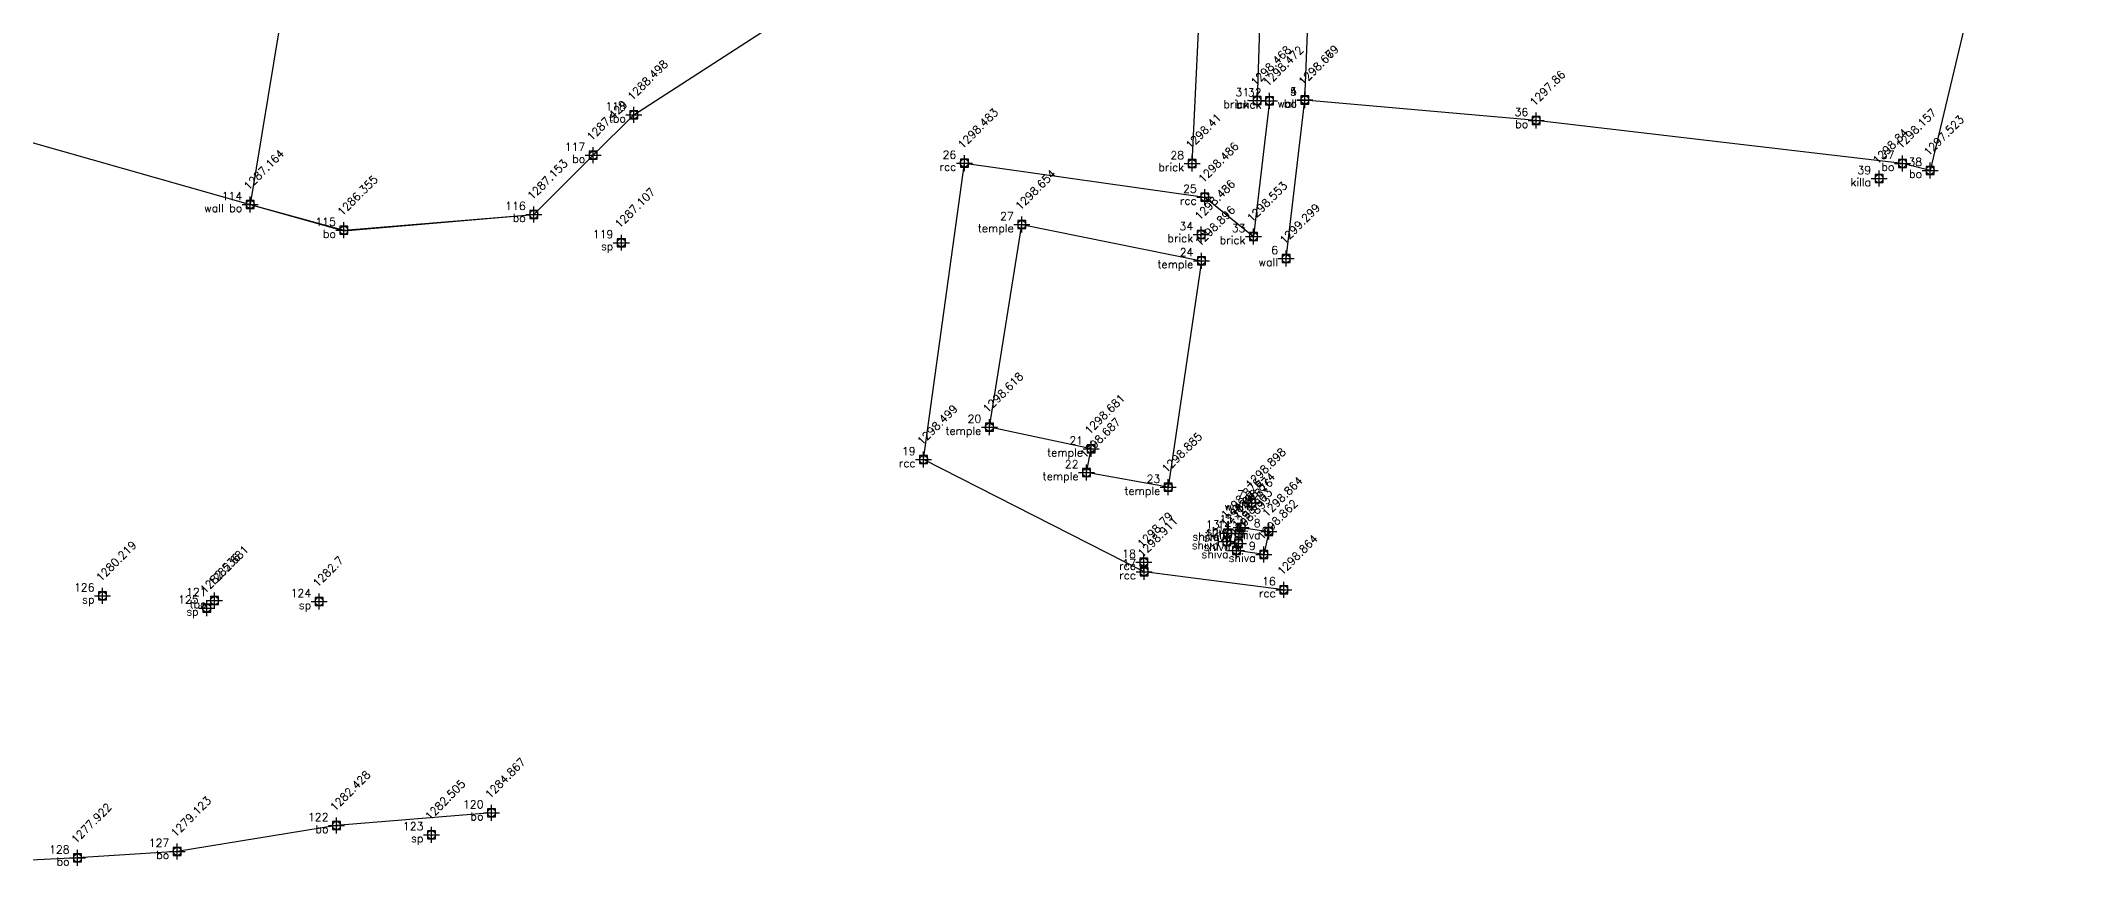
# Model space of a CAD drawing. Header units: metres. Extents: x 345912 to 349030, y 3061206 to 3061792.
# Drawn here: x 346370.3 to 346433.8, y 3061519.2 to 3061545.1 of the extents above; entities that cross this region are included whole.
import ezdxf
from ezdxf.enums import TextEntityAlignment as Align

# ---------------------------------------------------------------- set-up
doc = ezdxf.new("R2010")
doc.units = ezdxf.units.M
doc.header["$MEASUREMENT"] = 0
doc.header["$PDMODE"] = 98
doc.header["$PDSIZE"] = 0.25
for name, color, linetype in [('bo', 7, 'Continuous'), ('Boundary', 6, 'Continuous'), ('brick', 7, 'Continuous'), ('Features', 5, 'Continuous'), ('gate', 2, 'Continuous'), ('killa', 7, 'Continuous'), ('Points', 7, 'Continuous'), ('Points-ELV', 6, 'Continuous'), ('Points-NUM', 4, 'Continuous'), ('Points-TXT', 3, 'Continuous'), ('rcc', 7, 'Continuous'), ('shiva', 7, 'Continuous'), ('sp', 7, 'Continuous'), ('tbo', 7, 'Continuous'), ('temple', 7, 'Continuous'), ('wall', 42, 'Continuous'), ('wall bo', 7, 'Continuous')]:
    doc.layers.add(name, color=color, linetype=linetype)
doc.styles.add('romans', font='romans.shx')

# ---------------------------------------------------------------- blocks, each defined once
blk = doc.blocks.new('POINTS')
at = {"layer": 'Points'}
blk.add_line((0, 0), (0, 0), dxfattribs=at)
blk.add_point((0, 0), dxfattribs=at)
at = {"layer": 'Points-ELV', "style": 'romans'}
blk.add_attdef('ELEV', text='', height=1, rotation=45, dxfattribs=at).set_placement((0, 0), align=Align.BOTTOM_LEFT)
at = {"layer": 'Points-NUM', "style": 'romans'}
blk.add_attdef('PTNUM', text='', height=1, dxfattribs=at).set_placement((0, 0), align=Align.BOTTOM_RIGHT)
at = {"layer": 'Points-TXT', "style": 'romans'}
blk.add_attdef('DESC', text='', height=1, dxfattribs=at).set_placement((0, 0), align=Align.BOTTOM_RIGHT)
blk = doc.blocks.new('dh')
at = {"layer": 'Boundary'}
for points in [[(346598.692, 3061290.47), (346593.85, 3061290.071), (346588.876, 3061289.263), (346585.763, 3061289.057), (346580.322, 3061288.795)], [(346582.238, 3061312.012), (346591.155, 3061309.482), (346594.07465, 3061308.65361), (346600.012, 3061309.172), (346601.871, 3061311.018), (346603.141, 3061312.283), (346611.952, 3061317.989), (346616.524, 3061319.636), (346628.182, 3061331.963), (346646.724, 3061331.279), (346648.105, 3061329.491), (346645.641, 3061319.666), (346645.006, 3061316.321), (346643.63, 3061310.547), (346642.767, 3061310.766), (346631.327, 3061312.107), (346624.101, 3061312.745)]]:
    blk.add_lwpolyline(points, dxfattribs=at)
at = {"layer": 'Features'}
for points in [[(346612.191, 3061301.508), (346613.462, 3061310.772), (346620.972, 3061309.711), (346622.493, 3061308.48)], [(346623.44, 3061297.442), (346619.076, 3061298.004), (346612.191, 3061301.508)]]:
    blk.add_lwpolyline(points, dxfattribs=at)
for points in [[(346615.256, 3061308.852), (346620.866, 3061307.723), (346619.834, 3061300.641), (346617.28, 3061301.099), (346617.42, 3061301.84), (346614.243, 3061302.521)], [(346622.11, 3061299.386), (346622.969, 3061299.261), (346622.814, 3061298.546), (346621.967, 3061298.667), (346622.026, 3061298.89), (346621.66, 3061298.946), (346621.682, 3061299.212), (346622.043, 3061299.197)]]:
    blk.add_lwpolyline(points, close=True, dxfattribs=at)
at = {"layer": 'gate'}
blk.add_lwpolyline([(346620.576, 3061310.756), (346620.922, 3061317.952), (346622.768, 3061317.624), (346622.609, 3061312.725), (346622.995, 3061312.721), (346622.493, 3061308.48)], dxfattribs=at)
at = {"layer": 'wall'}
blk.add_lwpolyline([(346623.512, 3061307.792), (346624.101, 3061312.745), (346624.322, 3061318.304)], dxfattribs=at)
at = {"layer": 'bo', "linetype": 'Continuous'}
ref = blk.add_blockref('POINTS', (346624.101, 3061312.747, 1298.669), dxfattribs=at)
ref.add_attrib('PTNUM', '5', dxfattribs={"layer": 'Points-NUM', "height": 0.25, "style": 'romans'}).set_placement((346623.851, 3061312.8095, 1298.669), align=Align.BOTTOM_RIGHT)
ref.add_attrib('DESC', 'bo', dxfattribs={"layer": 'Points-TXT', "height": 0.25, "style": 'romans'}).set_placement((346623.851, 3061312.4345, 1298.669), align=Align.BOTTOM_RIGHT)
ref.add_attrib('ELEV', '1298.669', dxfattribs={"layer": 'Points-ELV', "height": 0.25, "rotation": 45, "style": 'romans'}).set_placement((346624.101, 3061313.122, 1298.669), align=Align.BOTTOM_LEFT)
ref = blk.add_blockref('POINTS', (346631.327, 3061312.107, 1297.86), dxfattribs=at)
ref.add_attrib('PTNUM', '36', dxfattribs={"layer": 'Points-NUM', "height": 0.25, "style": 'romans'}).set_placement((346631.077, 3061312.1695, 1297.86), align=Align.BOTTOM_RIGHT)
ref.add_attrib('DESC', 'bo', dxfattribs={"layer": 'Points-TXT', "height": 0.25, "style": 'romans'}).set_placement((346631.077, 3061311.7945, 1297.86), align=Align.BOTTOM_RIGHT)
ref.add_attrib('ELEV', '1297.86', dxfattribs={"layer": 'Points-ELV', "height": 0.25, "rotation": 45, "style": 'romans'}).set_placement((346631.327, 3061312.482, 1297.86), align=Align.BOTTOM_LEFT)
ref = blk.add_blockref('POINTS', (346601.871, 3061311.018, 1287.429), dxfattribs=at)
ref.add_attrib('PTNUM', '117', dxfattribs={"layer": 'Points-NUM', "height": 0.25, "style": 'romans'}).set_placement((346601.621, 3061311.0805, 1287.429), align=Align.BOTTOM_RIGHT)
ref.add_attrib('DESC', 'bo', dxfattribs={"layer": 'Points-TXT', "height": 0.25, "style": 'romans'}).set_placement((346601.621, 3061310.7055, 1287.429), align=Align.BOTTOM_RIGHT)
ref.add_attrib('ELEV', '1287.429', dxfattribs={"layer": 'Points-ELV', "height": 0.25, "rotation": 45, "style": 'romans'}).set_placement((346601.871, 3061311.393, 1287.429), align=Align.BOTTOM_LEFT)
ref = blk.add_blockref('POINTS', (346642.767, 3061310.766, 1298.157), dxfattribs=at)
ref.add_attrib('PTNUM', '37', dxfattribs={"layer": 'Points-NUM', "height": 0.25, "style": 'romans'}).set_placement((346642.517, 3061310.8285, 1298.157), align=Align.BOTTOM_RIGHT)
ref.add_attrib('DESC', 'bo', dxfattribs={"layer": 'Points-TXT', "height": 0.25, "style": 'romans'}).set_placement((346642.517, 3061310.4535, 1298.157), align=Align.BOTTOM_RIGHT)
ref.add_attrib('ELEV', '1298.157', dxfattribs={"layer": 'Points-ELV', "height": 0.25, "rotation": 45, "style": 'romans'}).set_placement((346642.767, 3061311.141, 1298.157), align=Align.BOTTOM_LEFT)
ref = blk.add_blockref('POINTS', (346643.63, 3061310.547, 1297.523), dxfattribs=at)
ref.add_attrib('PTNUM', '38', dxfattribs={"layer": 'Points-NUM', "height": 0.25, "style": 'romans'}).set_placement((346643.38, 3061310.6095, 1297.523), align=Align.BOTTOM_RIGHT)
ref.add_attrib('DESC', 'bo', dxfattribs={"layer": 'Points-TXT', "height": 0.25, "style": 'romans'}).set_placement((346643.38, 3061310.2345, 1297.523), align=Align.BOTTOM_RIGHT)
ref.add_attrib('ELEV', '1297.523', dxfattribs={"layer": 'Points-ELV', "height": 0.25, "rotation": 45, "style": 'romans'}).set_placement((346643.63, 3061310.922, 1297.523), align=Align.BOTTOM_LEFT)
ref = blk.add_blockref('POINTS', (346600.012, 3061309.172, 1287.153), dxfattribs=at)
ref.add_attrib('PTNUM', '116', dxfattribs={"layer": 'Points-NUM', "height": 0.25, "style": 'romans'}).set_placement((346599.762, 3061309.2345, 1287.153), align=Align.BOTTOM_RIGHT)
ref.add_attrib('DESC', 'bo', dxfattribs={"layer": 'Points-TXT', "height": 0.25, "style": 'romans'}).set_placement((346599.762, 3061308.8595, 1287.153), align=Align.BOTTOM_RIGHT)
ref.add_attrib('ELEV', '1287.153', dxfattribs={"layer": 'Points-ELV', "height": 0.25, "rotation": 45, "style": 'romans'}).set_placement((346600.012, 3061309.547, 1287.153), align=Align.BOTTOM_LEFT)
ref = blk.add_blockref('POINTS', (346594.081, 3061308.676, 1286.355), dxfattribs=at)
ref.add_attrib('PTNUM', '115', dxfattribs={"layer": 'Points-NUM', "height": 0.25, "style": 'romans'}).set_placement((346593.831, 3061308.7385, 1286.355), align=Align.BOTTOM_RIGHT)
ref.add_attrib('DESC', 'bo', dxfattribs={"layer": 'Points-TXT', "height": 0.25, "style": 'romans'}).set_placement((346593.831, 3061308.3635, 1286.355), align=Align.BOTTOM_RIGHT)
ref.add_attrib('ELEV', '1286.355', dxfattribs={"layer": 'Points-ELV', "height": 0.25, "rotation": 45, "style": 'romans'}).set_placement((346594.081, 3061309.051, 1286.355), align=Align.BOTTOM_LEFT)
ref = blk.add_blockref('POINTS', (346598.692, 3061290.47, 1284.867), dxfattribs=at)
ref.add_attrib('PTNUM', '120', dxfattribs={"layer": 'Points-NUM', "height": 0.25, "style": 'romans'}).set_placement((346598.442, 3061290.5325, 1284.867), align=Align.BOTTOM_RIGHT)
ref.add_attrib('DESC', 'bo', dxfattribs={"layer": 'Points-TXT', "height": 0.25, "style": 'romans'}).set_placement((346598.442, 3061290.1575, 1284.867), align=Align.BOTTOM_RIGHT)
ref.add_attrib('ELEV', '1284.867', dxfattribs={"layer": 'Points-ELV', "height": 0.25, "rotation": 45, "style": 'romans'}).set_placement((346598.692, 3061290.845, 1284.867), align=Align.BOTTOM_LEFT)
ref = blk.add_blockref('POINTS', (346593.85, 3061290.071, 1282.428), dxfattribs=at)
ref.add_attrib('PTNUM', '122', dxfattribs={"layer": 'Points-NUM', "height": 0.25, "style": 'romans'}).set_placement((346593.6, 3061290.1335, 1282.428), align=Align.BOTTOM_RIGHT)
ref.add_attrib('DESC', 'bo', dxfattribs={"layer": 'Points-TXT', "height": 0.25, "style": 'romans'}).set_placement((346593.6, 3061289.7585, 1282.428), align=Align.BOTTOM_RIGHT)
ref.add_attrib('ELEV', '1282.428', dxfattribs={"layer": 'Points-ELV', "height": 0.25, "rotation": 45, "style": 'romans'}).set_placement((346593.85, 3061290.446, 1282.428), align=Align.BOTTOM_LEFT)
ref = blk.add_blockref('POINTS', (346585.763, 3061289.057, 1277.922), dxfattribs=at)
ref.add_attrib('PTNUM', '128', dxfattribs={"layer": 'Points-NUM', "height": 0.25, "style": 'romans'}).set_placement((346585.513, 3061289.1195, 1277.922), align=Align.BOTTOM_RIGHT)
ref.add_attrib('DESC', 'bo', dxfattribs={"layer": 'Points-TXT', "height": 0.25, "style": 'romans'}).set_placement((346585.513, 3061288.7445, 1277.922), align=Align.BOTTOM_RIGHT)
ref.add_attrib('ELEV', '1277.922', dxfattribs={"layer": 'Points-ELV', "height": 0.25, "rotation": 45, "style": 'romans'}).set_placement((346585.763, 3061289.432, 1277.922), align=Align.BOTTOM_LEFT)
ref = blk.add_blockref('POINTS', (346588.876, 3061289.263, 1279.123), dxfattribs=at)
ref.add_attrib('PTNUM', '127', dxfattribs={"layer": 'Points-NUM', "height": 0.25, "style": 'romans'}).set_placement((346588.626, 3061289.3255, 1279.123), align=Align.BOTTOM_RIGHT)
ref.add_attrib('DESC', 'bo', dxfattribs={"layer": 'Points-TXT', "height": 0.25, "style": 'romans'}).set_placement((346588.626, 3061288.9505, 1279.123), align=Align.BOTTOM_RIGHT)
ref.add_attrib('ELEV', '1279.123', dxfattribs={"layer": 'Points-ELV', "height": 0.25, "rotation": 45, "style": 'romans'}).set_placement((346588.876, 3061289.638, 1279.123), align=Align.BOTTOM_LEFT)
at = {"layer": 'brick', "linetype": 'Continuous'}
ref = blk.add_blockref('POINTS', (346622.609, 3061312.725, 1298.468), dxfattribs=at)
ref.add_attrib('PTNUM', '31', dxfattribs={"layer": 'Points-NUM', "height": 0.25, "style": 'romans'}).set_placement((346622.359, 3061312.7875, 1298.468), align=Align.BOTTOM_RIGHT)
ref.add_attrib('DESC', 'brick', dxfattribs={"layer": 'Points-TXT', "height": 0.25, "style": 'romans'}).set_placement((346622.359, 3061312.4125, 1298.468), align=Align.BOTTOM_RIGHT)
ref.add_attrib('ELEV', '1298.468', dxfattribs={"layer": 'Points-ELV', "height": 0.25, "rotation": 45, "style": 'romans'}).set_placement((346622.609, 3061313.1, 1298.468), align=Align.BOTTOM_LEFT)
ref = blk.add_blockref('POINTS', (346622.995, 3061312.721, 1298.472), dxfattribs=at)
ref.add_attrib('PTNUM', '32', dxfattribs={"layer": 'Points-NUM', "height": 0.25, "style": 'romans'}).set_placement((346622.745, 3061312.7835, 1298.472), align=Align.BOTTOM_RIGHT)
ref.add_attrib('DESC', 'brick', dxfattribs={"layer": 'Points-TXT', "height": 0.25, "style": 'romans'}).set_placement((346622.745, 3061312.4085, 1298.472), align=Align.BOTTOM_RIGHT)
ref.add_attrib('ELEV', '1298.472', dxfattribs={"layer": 'Points-ELV', "height": 0.25, "rotation": 45, "style": 'romans'}).set_placement((346622.995, 3061313.096, 1298.472), align=Align.BOTTOM_LEFT)
ref = blk.add_blockref('POINTS', (346620.576, 3061310.756, 1298.41), dxfattribs=at)
ref.add_attrib('PTNUM', '28', dxfattribs={"layer": 'Points-NUM', "height": 0.25, "style": 'romans'}).set_placement((346620.326, 3061310.8185, 1298.41), align=Align.BOTTOM_RIGHT)
ref.add_attrib('DESC', 'brick', dxfattribs={"layer": 'Points-TXT', "height": 0.25, "style": 'romans'}).set_placement((346620.326, 3061310.4435, 1298.41), align=Align.BOTTOM_RIGHT)
ref.add_attrib('ELEV', '1298.41', dxfattribs={"layer": 'Points-ELV', "height": 0.25, "rotation": 45, "style": 'romans'}).set_placement((346620.576, 3061311.131, 1298.41), align=Align.BOTTOM_LEFT)
ref = blk.add_blockref('POINTS', (346620.86, 3061308.538, 1298.486), dxfattribs=at)
ref.add_attrib('PTNUM', '34', dxfattribs={"layer": 'Points-NUM', "height": 0.25, "style": 'romans'}).set_placement((346620.61, 3061308.6005, 1298.486), align=Align.BOTTOM_RIGHT)
ref.add_attrib('DESC', 'brick', dxfattribs={"layer": 'Points-TXT', "height": 0.25, "style": 'romans'}).set_placement((346620.61, 3061308.2255, 1298.486), align=Align.BOTTOM_RIGHT)
ref.add_attrib('ELEV', '1298.486', dxfattribs={"layer": 'Points-ELV', "height": 0.25, "rotation": 45, "style": 'romans'}).set_placement((346620.86, 3061308.913, 1298.486), align=Align.BOTTOM_LEFT)
ref = blk.add_blockref('POINTS', (346622.493, 3061308.48, 1298.553), dxfattribs=at)
ref.add_attrib('PTNUM', '33', dxfattribs={"layer": 'Points-NUM', "height": 0.25, "style": 'romans'}).set_placement((346622.243, 3061308.5425, 1298.553), align=Align.BOTTOM_RIGHT)
ref.add_attrib('DESC', 'brick', dxfattribs={"layer": 'Points-TXT', "height": 0.25, "style": 'romans'}).set_placement((346622.243, 3061308.1675, 1298.553), align=Align.BOTTOM_RIGHT)
ref.add_attrib('ELEV', '1298.553', dxfattribs={"layer": 'Points-ELV', "height": 0.25, "rotation": 45, "style": 'romans'}).set_placement((346622.493, 3061308.855, 1298.553), align=Align.BOTTOM_LEFT)
at = {"layer": 'killa', "linetype": 'Continuous'}
ref = blk.add_blockref('POINTS', (346642.038, 3061310.291, 1298.84), dxfattribs=at)
ref.add_attrib('PTNUM', '39', dxfattribs={"layer": 'Points-NUM', "height": 0.25, "style": 'romans'}).set_placement((346641.788, 3061310.3535, 1298.84), align=Align.BOTTOM_RIGHT)
ref.add_attrib('DESC', 'killa', dxfattribs={"layer": 'Points-TXT', "height": 0.25, "style": 'romans'}).set_placement((346641.788, 3061309.9785, 1298.84), align=Align.BOTTOM_RIGHT)
ref.add_attrib('ELEV', '1298.84', dxfattribs={"layer": 'Points-ELV', "height": 0.25, "rotation": 45, "style": 'romans'}).set_placement((346642.038, 3061310.666, 1298.84), align=Align.BOTTOM_LEFT)
at = {"layer": 'rcc', "linetype": 'Continuous'}
ref = blk.add_blockref('POINTS', (346613.462, 3061310.772, 1298.483), dxfattribs=at)
ref.add_attrib('PTNUM', '26', dxfattribs={"layer": 'Points-NUM', "height": 0.25, "style": 'romans'}).set_placement((346613.212, 3061310.8345, 1298.483), align=Align.BOTTOM_RIGHT)
ref.add_attrib('DESC', 'rcc', dxfattribs={"layer": 'Points-TXT', "height": 0.25, "style": 'romans'}).set_placement((346613.212, 3061310.4595, 1298.483), align=Align.BOTTOM_RIGHT)
ref.add_attrib('ELEV', '1298.483', dxfattribs={"layer": 'Points-ELV', "height": 0.25, "rotation": 45, "style": 'romans'}).set_placement((346613.462, 3061311.147, 1298.483), align=Align.BOTTOM_LEFT)
ref = blk.add_blockref('POINTS', (346620.972, 3061309.711, 1298.486), dxfattribs=at)
ref.add_attrib('PTNUM', '25', dxfattribs={"layer": 'Points-NUM', "height": 0.25, "style": 'romans'}).set_placement((346620.722, 3061309.7735, 1298.486), align=Align.BOTTOM_RIGHT)
ref.add_attrib('DESC', 'rcc', dxfattribs={"layer": 'Points-TXT', "height": 0.25, "style": 'romans'}).set_placement((346620.722, 3061309.3985, 1298.486), align=Align.BOTTOM_RIGHT)
ref.add_attrib('ELEV', '1298.486', dxfattribs={"layer": 'Points-ELV', "height": 0.25, "rotation": 45, "style": 'romans'}).set_placement((346620.972, 3061310.086, 1298.486), align=Align.BOTTOM_LEFT)
ref = blk.add_blockref('POINTS', (346612.191, 3061301.508, 1298.499), dxfattribs=at)
ref.add_attrib('PTNUM', '19', dxfattribs={"layer": 'Points-NUM', "height": 0.25, "style": 'romans'}).set_placement((346611.941, 3061301.5705, 1298.499), align=Align.BOTTOM_RIGHT)
ref.add_attrib('DESC', 'rcc', dxfattribs={"layer": 'Points-TXT', "height": 0.25, "style": 'romans'}).set_placement((346611.941, 3061301.1955, 1298.499), align=Align.BOTTOM_RIGHT)
ref.add_attrib('ELEV', '1298.499', dxfattribs={"layer": 'Points-ELV', "height": 0.25, "rotation": 45, "style": 'romans'}).set_placement((346612.191, 3061301.883, 1298.499), align=Align.BOTTOM_LEFT)
ref = blk.add_blockref('POINTS', (346619.071, 3061298.302, 1298.79), dxfattribs=at)
ref.add_attrib('PTNUM', '18', dxfattribs={"layer": 'Points-NUM', "height": 0.25, "style": 'romans'}).set_placement((346618.821, 3061298.3645, 1298.79), align=Align.BOTTOM_RIGHT)
ref.add_attrib('DESC', 'rcc', dxfattribs={"layer": 'Points-TXT', "height": 0.25, "style": 'romans'}).set_placement((346618.821, 3061297.9895, 1298.79), align=Align.BOTTOM_RIGHT)
ref.add_attrib('ELEV', '1298.79', dxfattribs={"layer": 'Points-ELV', "height": 0.25, "rotation": 45, "style": 'romans'}).set_placement((346619.071, 3061298.677, 1298.79), align=Align.BOTTOM_LEFT)
ref = blk.add_blockref('POINTS', (346619.076, 3061298.004, 1298.911), dxfattribs=at)
ref.add_attrib('PTNUM', '17', dxfattribs={"layer": 'Points-NUM', "height": 0.25, "style": 'romans'}).set_placement((346618.826, 3061298.0665, 1298.911), align=Align.BOTTOM_RIGHT)
ref.add_attrib('DESC', 'rcc', dxfattribs={"layer": 'Points-TXT', "height": 0.25, "style": 'romans'}).set_placement((346618.826, 3061297.6915, 1298.911), align=Align.BOTTOM_RIGHT)
ref.add_attrib('ELEV', '1298.911', dxfattribs={"layer": 'Points-ELV', "height": 0.25, "rotation": 45, "style": 'romans'}).set_placement((346619.076, 3061298.379, 1298.911), align=Align.BOTTOM_LEFT)
ref = blk.add_blockref('POINTS', (346623.44, 3061297.442, 1298.864), dxfattribs=at)
ref.add_attrib('PTNUM', '16', dxfattribs={"layer": 'Points-NUM', "height": 0.25, "style": 'romans'}).set_placement((346623.19, 3061297.5045, 1298.864), align=Align.BOTTOM_RIGHT)
ref.add_attrib('DESC', 'rcc', dxfattribs={"layer": 'Points-TXT', "height": 0.25, "style": 'romans'}).set_placement((346623.19, 3061297.1295, 1298.864), align=Align.BOTTOM_RIGHT)
ref.add_attrib('ELEV', '1298.864', dxfattribs={"layer": 'Points-ELV', "height": 0.25, "rotation": 45, "style": 'romans'}).set_placement((346623.44, 3061297.817, 1298.864), align=Align.BOTTOM_LEFT)
at = {"layer": 'shiva', "linetype": 'Continuous'}
ref = blk.add_blockref('POINTS', (346621.682, 3061299.212, 1298.876), dxfattribs=at)
ref.add_attrib('PTNUM', '13', dxfattribs={"layer": 'Points-NUM', "height": 0.25, "style": 'romans'}).set_placement((346621.432, 3061299.2745, 1298.876), align=Align.BOTTOM_RIGHT)
ref.add_attrib('DESC', 'shiva', dxfattribs={"layer": 'Points-TXT', "height": 0.25, "style": 'romans'}).set_placement((346621.432, 3061298.8995, 1298.876), align=Align.BOTTOM_RIGHT)
ref.add_attrib('ELEV', '1298.876', dxfattribs={"layer": 'Points-ELV', "height": 0.25, "rotation": 45, "style": 'romans'}).set_placement((346621.682, 3061299.587, 1298.876), align=Align.BOTTOM_LEFT)
ref = blk.add_blockref('POINTS', (346622.043, 3061299.197, 1298.876), dxfattribs=at)
ref.add_attrib('PTNUM', '14', dxfattribs={"layer": 'Points-NUM', "height": 0.25, "style": 'romans'}).set_placement((346621.793, 3061299.2595, 1298.876), align=Align.BOTTOM_RIGHT)
ref.add_attrib('DESC', 'shiva', dxfattribs={"layer": 'Points-TXT', "height": 0.25, "style": 'romans'}).set_placement((346621.793, 3061298.8845, 1298.876), align=Align.BOTTOM_RIGHT)
ref.add_attrib('ELEV', '1298.876', dxfattribs={"layer": 'Points-ELV', "height": 0.25, "rotation": 45, "style": 'romans'}).set_placement((346622.043, 3061299.572, 1298.876), align=Align.BOTTOM_LEFT)
ref = blk.add_blockref('POINTS', (346622.11, 3061299.386, 1298.874), dxfattribs=at)
ref.add_attrib('PTNUM', '15', dxfattribs={"layer": 'Points-NUM', "height": 0.25, "style": 'romans'}).set_placement((346621.86, 3061299.4485, 1298.874), align=Align.BOTTOM_RIGHT)
ref.add_attrib('DESC', 'shiva', dxfattribs={"layer": 'Points-TXT', "height": 0.25, "style": 'romans'}).set_placement((346621.86, 3061299.0735, 1298.874), align=Align.BOTTOM_RIGHT)
ref.add_attrib('ELEV', '1298.874', dxfattribs={"layer": 'Points-ELV', "height": 0.25, "rotation": 45, "style": 'romans'}).set_placement((346622.11, 3061299.761, 1298.874), align=Align.BOTTOM_LEFT)
ref = blk.add_blockref('POINTS', (346622.969, 3061299.261, 1298.864), dxfattribs=at)
ref.add_attrib('PTNUM', '8', dxfattribs={"layer": 'Points-NUM', "height": 0.25, "style": 'romans'}).set_placement((346622.719, 3061299.3235, 1298.864), align=Align.BOTTOM_RIGHT)
ref.add_attrib('DESC', 'shiva', dxfattribs={"layer": 'Points-TXT', "height": 0.25, "style": 'romans'}).set_placement((346622.719, 3061298.9485, 1298.864), align=Align.BOTTOM_RIGHT)
ref.add_attrib('ELEV', '1298.864', dxfattribs={"layer": 'Points-ELV', "height": 0.25, "rotation": 45, "style": 'romans'}).set_placement((346622.969, 3061299.636, 1298.864), align=Align.BOTTOM_LEFT)
ref = blk.add_blockref('POINTS', (346621.66, 3061298.946, 1298.89), dxfattribs=at)
ref.add_attrib('PTNUM', '12', dxfattribs={"layer": 'Points-NUM', "height": 0.25, "style": 'romans'}).set_placement((346621.41, 3061299.0085, 1298.89), align=Align.BOTTOM_RIGHT)
ref.add_attrib('DESC', 'shiva', dxfattribs={"layer": 'Points-TXT', "height": 0.25, "style": 'romans'}).set_placement((346621.41, 3061298.6335, 1298.89), align=Align.BOTTOM_RIGHT)
ref.add_attrib('ELEV', '1298.89', dxfattribs={"layer": 'Points-ELV', "height": 0.25, "rotation": 45, "style": 'romans'}).set_placement((346621.66, 3061299.321, 1298.89), align=Align.BOTTOM_LEFT)
ref = blk.add_blockref('POINTS', (346621.967, 3061298.667, 1298.893), dxfattribs=at)
ref.add_attrib('PTNUM', '10', dxfattribs={"layer": 'Points-NUM', "height": 0.25, "style": 'romans'}).set_placement((346621.717, 3061298.7295, 1298.893), align=Align.BOTTOM_RIGHT)
ref.add_attrib('DESC', 'shiva', dxfattribs={"layer": 'Points-TXT', "height": 0.25, "style": 'romans'}).set_placement((346621.717, 3061298.3545, 1298.893), align=Align.BOTTOM_RIGHT)
ref.add_attrib('ELEV', '1298.893', dxfattribs={"layer": 'Points-ELV', "height": 0.25, "rotation": 45, "style": 'romans'}).set_placement((346621.967, 3061299.042, 1298.893), align=Align.BOTTOM_LEFT)
ref = blk.add_blockref('POINTS', (346622.026, 3061298.89, 1298.903), dxfattribs=at)
ref.add_attrib('PTNUM', '11', dxfattribs={"layer": 'Points-NUM', "height": 0.25, "style": 'romans'}).set_placement((346621.776, 3061298.9525, 1298.903), align=Align.BOTTOM_RIGHT)
ref.add_attrib('DESC', 'shiva', dxfattribs={"layer": 'Points-TXT', "height": 0.25, "style": 'romans'}).set_placement((346621.776, 3061298.5775, 1298.903), align=Align.BOTTOM_RIGHT)
ref.add_attrib('ELEV', '1298.903', dxfattribs={"layer": 'Points-ELV', "height": 0.25, "rotation": 45, "style": 'romans'}).set_placement((346622.026, 3061299.265, 1298.903), align=Align.BOTTOM_LEFT)
ref = blk.add_blockref('POINTS', (346622.814, 3061298.546, 1298.862), dxfattribs=at)
ref.add_attrib('PTNUM', '9', dxfattribs={"layer": 'Points-NUM', "height": 0.25, "style": 'romans'}).set_placement((346622.564, 3061298.6085, 1298.862), align=Align.BOTTOM_RIGHT)
ref.add_attrib('DESC', 'shiva', dxfattribs={"layer": 'Points-TXT', "height": 0.25, "style": 'romans'}).set_placement((346622.564, 3061298.2335, 1298.862), align=Align.BOTTOM_RIGHT)
ref.add_attrib('ELEV', '1298.862', dxfattribs={"layer": 'Points-ELV', "height": 0.25, "rotation": 45, "style": 'romans'}).set_placement((346622.814, 3061298.921, 1298.862), align=Align.BOTTOM_LEFT)
at = {"layer": 'sp', "linetype": 'Continuous'}
ref = blk.add_blockref('POINTS', (346602.747, 3061308.287, 1287.107), dxfattribs=at)
ref.add_attrib('PTNUM', '119', dxfattribs={"layer": 'Points-NUM', "height": 0.25, "style": 'romans'}).set_placement((346602.497, 3061308.3495, 1287.107), align=Align.BOTTOM_RIGHT)
ref.add_attrib('DESC', 'sp', dxfattribs={"layer": 'Points-TXT', "height": 0.25, "style": 'romans'}).set_placement((346602.497, 3061307.9745, 1287.107), align=Align.BOTTOM_RIGHT)
ref.add_attrib('ELEV', '1287.107', dxfattribs={"layer": 'Points-ELV', "height": 0.25, "rotation": 45, "style": 'romans'}).set_placement((346602.747, 3061308.662, 1287.107), align=Align.BOTTOM_LEFT)
ref = blk.add_blockref('POINTS', (346586.541, 3061297.249, 1280.219), dxfattribs=at)
ref.add_attrib('PTNUM', '126', dxfattribs={"layer": 'Points-NUM', "height": 0.25, "style": 'romans'}).set_placement((346586.291, 3061297.3115, 1280.219), align=Align.BOTTOM_RIGHT)
ref.add_attrib('DESC', 'sp', dxfattribs={"layer": 'Points-TXT', "height": 0.25, "style": 'romans'}).set_placement((346586.291, 3061296.9365, 1280.219), align=Align.BOTTOM_RIGHT)
ref.add_attrib('ELEV', '1280.219', dxfattribs={"layer": 'Points-ELV', "height": 0.25, "rotation": 45, "style": 'romans'}).set_placement((346586.541, 3061297.624, 1280.219), align=Align.BOTTOM_LEFT)
ref = blk.add_blockref('POINTS', (346589.794, 3061296.869, 1282.536), dxfattribs=at)
ref.add_attrib('PTNUM', '125', dxfattribs={"layer": 'Points-NUM', "height": 0.25, "style": 'romans'}).set_placement((346589.544, 3061296.9315, 1282.536), align=Align.BOTTOM_RIGHT)
ref.add_attrib('DESC', 'sp', dxfattribs={"layer": 'Points-TXT', "height": 0.25, "style": 'romans'}).set_placement((346589.544, 3061296.5565, 1282.536), align=Align.BOTTOM_RIGHT)
ref.add_attrib('ELEV', '1282.536', dxfattribs={"layer": 'Points-ELV', "height": 0.25, "rotation": 45, "style": 'romans'}).set_placement((346589.794, 3061297.244, 1282.536), align=Align.BOTTOM_LEFT)
ref = blk.add_blockref('POINTS', (346593.309, 3061297.072, 1282.7), dxfattribs=at)
ref.add_attrib('PTNUM', '124', dxfattribs={"layer": 'Points-NUM', "height": 0.25, "style": 'romans'}).set_placement((346593.059, 3061297.1345, 1282.7), align=Align.BOTTOM_RIGHT)
ref.add_attrib('DESC', 'sp', dxfattribs={"layer": 'Points-TXT', "height": 0.25, "style": 'romans'}).set_placement((346593.059, 3061296.7595, 1282.7), align=Align.BOTTOM_RIGHT)
ref.add_attrib('ELEV', '1282.7', dxfattribs={"layer": 'Points-ELV', "height": 0.25, "rotation": 45, "style": 'romans'}).set_placement((346593.309, 3061297.447, 1282.7), align=Align.BOTTOM_LEFT)
ref = blk.add_blockref('POINTS', (346596.816, 3061289.785, 1282.505), dxfattribs=at)
ref.add_attrib('PTNUM', '123', dxfattribs={"layer": 'Points-NUM', "height": 0.25, "style": 'romans'}).set_placement((346596.566, 3061289.8475, 1282.505), align=Align.BOTTOM_RIGHT)
ref.add_attrib('DESC', 'sp', dxfattribs={"layer": 'Points-TXT', "height": 0.25, "style": 'romans'}).set_placement((346596.566, 3061289.4725, 1282.505), align=Align.BOTTOM_RIGHT)
ref.add_attrib('ELEV', '1282.505', dxfattribs={"layer": 'Points-ELV', "height": 0.25, "rotation": 45, "style": 'romans'}).set_placement((346596.816, 3061290.16, 1282.505), align=Align.BOTTOM_LEFT)
at = {"layer": 'tbo', "linetype": 'Continuous'}
ref = blk.add_blockref('POINTS', (346603.141, 3061312.283, 1288.498), dxfattribs=at)
ref.add_attrib('PTNUM', '118', dxfattribs={"layer": 'Points-NUM', "height": 0.25, "style": 'romans'}).set_placement((346602.891, 3061312.3455, 1288.498), align=Align.BOTTOM_RIGHT)
ref.add_attrib('DESC', 'tbo', dxfattribs={"layer": 'Points-TXT', "height": 0.25, "style": 'romans'}).set_placement((346602.891, 3061311.9705, 1288.498), align=Align.BOTTOM_RIGHT)
ref.add_attrib('ELEV', '1288.498', dxfattribs={"layer": 'Points-ELV', "height": 0.25, "rotation": 45, "style": 'romans'}).set_placement((346603.141, 3061312.658, 1288.498), align=Align.BOTTOM_LEFT)
ref = blk.add_blockref('POINTS', (346590.042, 3061297.103, 1282.681), dxfattribs=at)
ref.add_attrib('PTNUM', '121', dxfattribs={"layer": 'Points-NUM', "height": 0.25, "style": 'romans'}).set_placement((346589.792, 3061297.1655, 1282.681), align=Align.BOTTOM_RIGHT)
ref.add_attrib('DESC', 'tbo', dxfattribs={"layer": 'Points-TXT', "height": 0.25, "style": 'romans'}).set_placement((346589.792, 3061296.7905, 1282.681), align=Align.BOTTOM_RIGHT)
ref.add_attrib('ELEV', '1282.681', dxfattribs={"layer": 'Points-ELV', "height": 0.25, "rotation": 45, "style": 'romans'}).set_placement((346590.042, 3061297.478, 1282.681), align=Align.BOTTOM_LEFT)
at = {"layer": 'temple', "linetype": 'Continuous'}
ref = blk.add_blockref('POINTS', (346615.256, 3061308.852, 1298.654), dxfattribs=at)
ref.add_attrib('PTNUM', '27', dxfattribs={"layer": 'Points-NUM', "height": 0.25, "style": 'romans'}).set_placement((346615.006, 3061308.9145, 1298.654), align=Align.BOTTOM_RIGHT)
ref.add_attrib('DESC', 'temple', dxfattribs={"layer": 'Points-TXT', "height": 0.25, "style": 'romans'}).set_placement((346615.006, 3061308.5395, 1298.654), align=Align.BOTTOM_RIGHT)
ref.add_attrib('ELEV', '1298.654', dxfattribs={"layer": 'Points-ELV', "height": 0.25, "rotation": 45, "style": 'romans'}).set_placement((346615.256, 3061309.227, 1298.654), align=Align.BOTTOM_LEFT)
ref = blk.add_blockref('POINTS', (346620.866, 3061307.723, 1298.896), dxfattribs=at)
ref.add_attrib('PTNUM', '24', dxfattribs={"layer": 'Points-NUM', "height": 0.25, "style": 'romans'}).set_placement((346620.616, 3061307.7855, 1298.896), align=Align.BOTTOM_RIGHT)
ref.add_attrib('DESC', 'temple', dxfattribs={"layer": 'Points-TXT', "height": 0.25, "style": 'romans'}).set_placement((346620.616, 3061307.4105, 1298.896), align=Align.BOTTOM_RIGHT)
ref.add_attrib('ELEV', '1298.896', dxfattribs={"layer": 'Points-ELV', "height": 0.25, "rotation": 45, "style": 'romans'}).set_placement((346620.866, 3061308.098, 1298.896), align=Align.BOTTOM_LEFT)
ref = blk.add_blockref('POINTS', (346614.243, 3061302.521, 1298.618), dxfattribs=at)
ref.add_attrib('PTNUM', '20', dxfattribs={"layer": 'Points-NUM', "height": 0.25, "style": 'romans'}).set_placement((346613.993, 3061302.5835, 1298.618), align=Align.BOTTOM_RIGHT)
ref.add_attrib('DESC', 'temple', dxfattribs={"layer": 'Points-TXT', "height": 0.25, "style": 'romans'}).set_placement((346613.993, 3061302.2085, 1298.618), align=Align.BOTTOM_RIGHT)
ref.add_attrib('ELEV', '1298.618', dxfattribs={"layer": 'Points-ELV', "height": 0.25, "rotation": 45, "style": 'romans'}).set_placement((346614.243, 3061302.896, 1298.618), align=Align.BOTTOM_LEFT)
ref = blk.add_blockref('POINTS', (346617.42, 3061301.84, 1298.681), dxfattribs=at)
ref.add_attrib('PTNUM', '21', dxfattribs={"layer": 'Points-NUM', "height": 0.25, "style": 'romans'}).set_placement((346617.17, 3061301.9025, 1298.681), align=Align.BOTTOM_RIGHT)
ref.add_attrib('DESC', 'temple', dxfattribs={"layer": 'Points-TXT', "height": 0.25, "style": 'romans'}).set_placement((346617.17, 3061301.5275, 1298.681), align=Align.BOTTOM_RIGHT)
ref.add_attrib('ELEV', '1298.681', dxfattribs={"layer": 'Points-ELV', "height": 0.25, "rotation": 45, "style": 'romans'}).set_placement((346617.42, 3061302.215, 1298.681), align=Align.BOTTOM_LEFT)
ref = blk.add_blockref('POINTS', (346617.28, 3061301.099, 1298.687), dxfattribs=at)
ref.add_attrib('PTNUM', '22', dxfattribs={"layer": 'Points-NUM', "height": 0.25, "style": 'romans'}).set_placement((346617.03, 3061301.1615, 1298.687), align=Align.BOTTOM_RIGHT)
ref.add_attrib('DESC', 'temple', dxfattribs={"layer": 'Points-TXT', "height": 0.25, "style": 'romans'}).set_placement((346617.03, 3061300.7865, 1298.687), align=Align.BOTTOM_RIGHT)
ref.add_attrib('ELEV', '1298.687', dxfattribs={"layer": 'Points-ELV', "height": 0.25, "rotation": 45, "style": 'romans'}).set_placement((346617.28, 3061301.474, 1298.687), align=Align.BOTTOM_LEFT)
ref = blk.add_blockref('POINTS', (346619.834, 3061300.641, 1298.885), dxfattribs=at)
ref.add_attrib('PTNUM', '23', dxfattribs={"layer": 'Points-NUM', "height": 0.25, "style": 'romans'}).set_placement((346619.584, 3061300.7035, 1298.885), align=Align.BOTTOM_RIGHT)
ref.add_attrib('DESC', 'temple', dxfattribs={"layer": 'Points-TXT', "height": 0.25, "style": 'romans'}).set_placement((346619.584, 3061300.3285, 1298.885), align=Align.BOTTOM_RIGHT)
ref.add_attrib('ELEV', '1298.885', dxfattribs={"layer": 'Points-ELV', "height": 0.25, "rotation": 45, "style": 'romans'}).set_placement((346619.834, 3061301.016, 1298.885), align=Align.BOTTOM_LEFT)
at = {"layer": 'wall', "linetype": 'Continuous'}
ref = blk.add_blockref('POINTS', (346624.101, 3061312.745, 1298.67), dxfattribs=at)
ref.add_attrib('PTNUM', '4', dxfattribs={"layer": 'Points-NUM', "height": 0.25, "style": 'romans'}).set_placement((346623.851, 3061312.8075, 1298.67), align=Align.BOTTOM_RIGHT)
ref.add_attrib('DESC', 'wall', dxfattribs={"layer": 'Points-TXT', "height": 0.25, "style": 'romans'}).set_placement((346623.851, 3061312.4325, 1298.67), align=Align.BOTTOM_RIGHT)
ref.add_attrib('ELEV', '1298.67', dxfattribs={"layer": 'Points-ELV', "height": 0.25, "rotation": 45, "style": 'romans'}).set_placement((346624.101, 3061313.12, 1298.67), align=Align.BOTTOM_LEFT)
ref = blk.add_blockref('POINTS', (346623.512, 3061307.792, 1299.299), dxfattribs=at)
ref.add_attrib('PTNUM', '6', dxfattribs={"layer": 'Points-NUM', "height": 0.25, "style": 'romans'}).set_placement((346623.262, 3061307.8545, 1299.299), align=Align.BOTTOM_RIGHT)
ref.add_attrib('DESC', 'wall', dxfattribs={"layer": 'Points-TXT', "height": 0.25, "style": 'romans'}).set_placement((346623.262, 3061307.4795, 1299.299), align=Align.BOTTOM_RIGHT)
ref.add_attrib('ELEV', '1299.299', dxfattribs={"layer": 'Points-ELV', "height": 0.25, "rotation": 45, "style": 'romans'}).set_placement((346623.512, 3061308.167, 1299.299), align=Align.BOTTOM_LEFT)
ref = blk.add_blockref('POINTS', (346622.447, 3061300.159, 1298.898), dxfattribs=at)
ref.add_attrib('PTNUM', '7', dxfattribs={"layer": 'Points-NUM', "height": 0.25, "style": 'romans'}).set_placement((346622.197, 3061300.2215, 1298.898), align=Align.BOTTOM_RIGHT)
ref.add_attrib('DESC', 'wall', dxfattribs={"layer": 'Points-TXT', "height": 0.25, "style": 'romans'}).set_placement((346622.197, 3061299.8465, 1298.898), align=Align.BOTTOM_RIGHT)
ref.add_attrib('ELEV', '1298.898', dxfattribs={"layer": 'Points-ELV', "height": 0.25, "rotation": 45, "style": 'romans'}).set_placement((346622.447, 3061300.534, 1298.898), align=Align.BOTTOM_LEFT)
at = {"layer": 'wall bo', "linetype": 'Continuous'}
ref = blk.add_blockref('POINTS', (346591.155, 3061309.482, 1287.164), dxfattribs=at)
ref.add_attrib('PTNUM', '114', dxfattribs={"layer": 'Points-NUM', "height": 0.25, "style": 'romans'}).set_placement((346590.905, 3061309.5445, 1287.164), align=Align.BOTTOM_RIGHT)
ref.add_attrib('DESC', 'wall bo', dxfattribs={"layer": 'Points-TXT', "height": 0.25, "style": 'romans'}).set_placement((346590.905, 3061309.1695, 1287.164), align=Align.BOTTOM_RIGHT)
ref.add_attrib('ELEV', '1287.164', dxfattribs={"layer": 'Points-ELV', "height": 0.25, "rotation": 45, "style": 'romans'}).set_placement((346591.155, 3061309.857, 1287.164), align=Align.BOTTOM_LEFT)

msp = doc.modelspace()

# ---------------------------------------------------------------- linework, layer by layer
at = {"layer": 'Features', "elevation": -0.064}
msp.add_lwpolyline([(346383.55923, 3061580.83044), (346376.80923, 3061539.93544), (346379.73523, 3061539.12944), (346385.66623, 3061539.62544), (346387.52523, 3061541.47144), (346388.79523, 3061542.73644), (346397.60623, 3061548.44244), (346402.17823, 3061550.08944), (346411.34523, 3061562.47344), (346410.51237, 3061565.05127), (346410.47523, 3061566.78044), (346410.20423, 3061570.89644), (346411.51323, 3061577.62344), (346411.55028, 3061577.81631), (346404.12623, 3061579.24244), (346383.55923, 3061580.83044)], dxfattribs=at)

# ---------------------------------------------------------------- block references
at = {"layer": 'Features'}
msp.add_blockref('dh', (-214.34577, 230.45344, -1283.257), dxfattribs=at)

doc.saveas('drawing.dxf')
